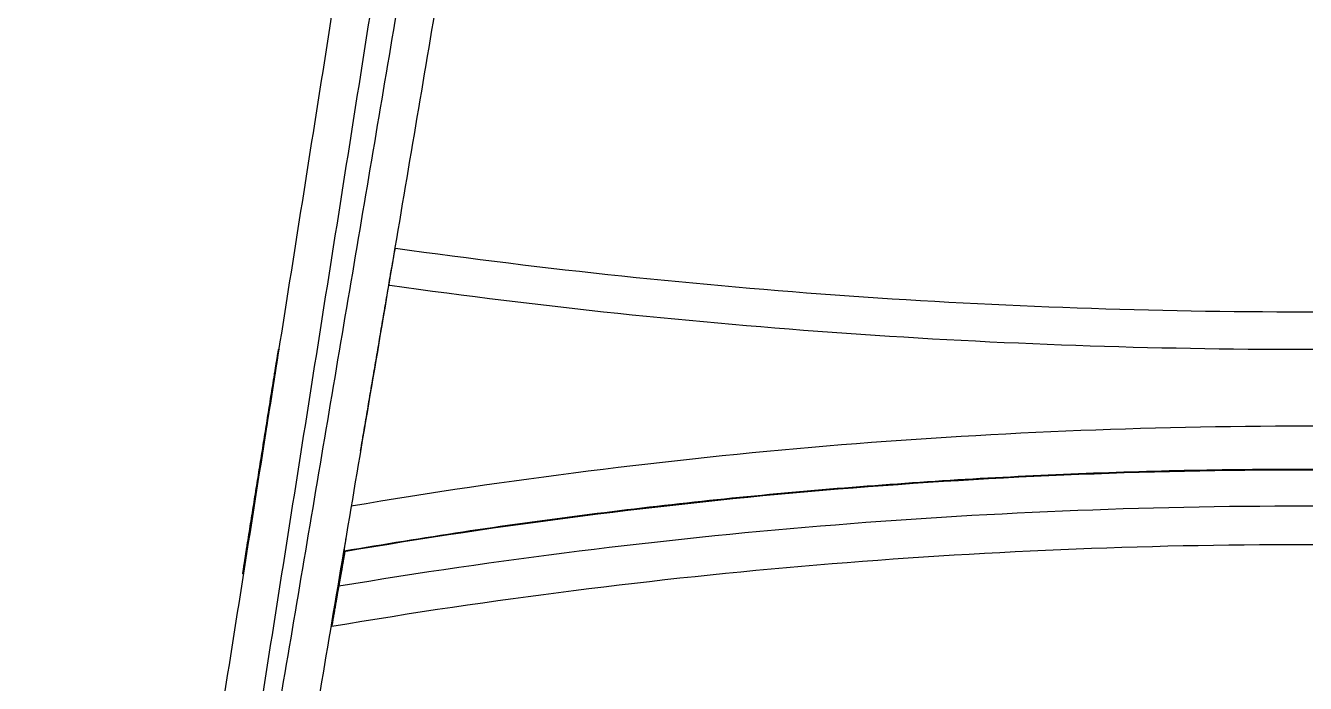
# Model space of a CAD drawing. Header units: millimetres. Extents: x 0 to 2008, y 0 to 2841.
# Drawn here: x 1133 to 1387.2, y 2037.2 to 2168 of the extents above; entities that cross this region are included whole.
import ezdxf

# ---------------------------------------------------------------- set-up
doc = ezdxf.new("R2010")
doc.units = ezdxf.units.MM
doc.header["$MEASUREMENT"] = 0
doc.layers.add('3052 Søborg Wood full upholstered', color=7, linetype='Continuous', true_color=0x000000)

msp = doc.modelspace()

# ---------------------------------------------------------------- linework, layer by layer
at = {"layer": '3052 Søborg Wood full upholstered'}
for points in [[(1132.96, 1784.36), (1167.97, 2006.3), (1202.99, 2228.24)], [(1140.43, 1783.62), (1175.42, 2005.36), (1210.41, 2227.11)], [(1215.96, 2225.97), (1178.62, 2004.79), (1141.29, 1783.62)], [(1223.25, 2224.11), (1185.93, 2003.03), (1148.61, 1781.95)], [(1199.52, 2083.54), (1202.32, 2100), (1205.12, 2116.46)], [(1204.93, 2115.57), (1204.95, 2115.57), (1204.97, 2115.56)], [(1204.1, 2110.68), (1204.12, 2110.67), (1204.13, 2110.67)], [(1183.24, 2103.69), (1183.29, 2103.68), (1183.34, 2103.67)], [(1176.9, 2064.19), (1179.65, 2081.42), (1182.4, 2098.65)], [(1182.4, 2098.18), (1179.65, 2080.95), (1176.9, 2063.72)], [(1182.47, 2098.17), (1182.43, 2098.18), (1182.4, 2098.18)], [(1177.03, 2063.7), (1176.97, 2063.71), (1176.9, 2063.72)], [(1195.22, 2056.56), (1195.81, 2060.03), (1196.41, 2063.51)], [(1196.39, 2063.5), (1196.15, 2062.14), (1195.92, 2060.77)], [(1195.69, 2060.81), (1195.8, 2060.79), (1195.92, 2060.77)], [(1176.29, 2059.03), (1176.21, 2059.04), (1176.12, 2059.06)], [(1195.08, 2056.11), (1194.43, 2052.35), (1193.78, 2048.59)], [(1195.08, 2056.11), (1194.99, 2056.13), (1194.9, 2056.14)]]:
    msp.add_open_spline(points, degree=2, dxfattribs=at)
for points, knots in [([(1205.12, 2116.46), (1205.22, 2117.06), (1205.4, 2118.11), (1205.71, 2119.92), (1205.97, 2121.41), (1206.2, 2122.65), (1206.31, 2123.21), (1206.37, 2123.53), (1206.4, 2123.67), (1206.43, 2123.76), (1206.44, 2123.79), (1206.45, 2123.8)], [33.382151, 33.382151, 33.382151, 33.382151, 35.21341, 36.606268, 38.893118, 39.754174, 40.384925, 40.597723, 40.743637, 40.830344, 40.851351, 40.851351, 40.851351, 40.851351]), ([(1206.45, 2123.8), (1266.31, 2115.37), (1326.77, 2111.14), (1387.23, 2111.14), (1447.69, 2111.14), (1508.15, 2115.37), (1568.02, 2123.8)], [40.851351, 40.851351, 40.851351, 40.851351, 222.381283, 222.381283, 222.381283, 403.911215, 403.911215, 403.911215, 403.911215]), ([(1205.12, 2116.46), (1205.19, 2116.44), (1205.26, 2116.43), (1205.34, 2116.42), (1265.57, 2107.94), (1387.23, 2099.43), (1508.9, 2107.94), (1569.13, 2116.42), (1569.2, 2116.43), (1569.28, 2116.44), (1569.35, 2116.45)], [-0.220986, -0.220986, -0.220986, -0.220986, 0, 0, 0, 182.49651, 364.993021, 364.993021, 364.993021, 365.208295, 365.208295, 365.208295, 365.208295]), ([(1576.79, 2072.49), (1514.19, 2083.07), (1387.22, 2093.71), (1260.25, 2083.07), (1197.66, 2072.49)], [2.805657, 2.805657, 2.805657, 2.805657, 193.271194, 383.717433, 383.717433, 383.717433, 383.717433]), ([(1196.24, 2063.48), (1259.28, 2074.29), (1323.25, 2079.73), (1387.21, 2079.73), (1451.18, 2079.73), (1515.15, 2074.29), (1578.19, 2063.48)], [1.590171, 1.590171, 1.590171, 1.590171, 193.723755, 193.723755, 193.723755, 385.857372, 385.857372, 385.857372, 385.857372]), ([(1579.21, 2056.56), (1515.81, 2067.16), (1387.21, 2077.82), (1258.61, 2067.16), (1195.22, 2056.56)], [2.805657, 2.805657, 2.805657, 2.805657, 193.271194, 383.730327, 383.730327, 383.730327, 383.730327]), ([(1580.64, 2048.55), (1516.77, 2059.39), (1451.99, 2064.83), (1387.21, 2064.83), (1322.44, 2064.83), (1257.65, 2059.39), (1193.79, 2048.55)], [3.89473, 3.89473, 3.89473, 3.89473, 198.462147, 198.462147, 198.462147, 393.029542, 393.029542, 393.029542, 393.029542]), ([(1196.64, 2066.48), (1196.58, 2066.06), (1196.47, 2065.35), (1196.33, 2064.47), (1196.26, 2063.94), (1196.23, 2063.68), (1196.23, 2063.59), (1196.23, 2063.55)], [-2.956256, -2.956256, -2.956256, -2.956256, -1.696469, -0.795307, -0.26198, -0.110731, 0, 0, 0, 0]), ([(1196.23, 2063.55), (1196.23, 2063.53), (1196.23, 2063.49), (1196.23, 2063.48), (1196.24, 2063.48)], [0, 0, 0, 0, 0.795737, 1.590171, 1.590171, 1.590171, 1.590171]), ([(1195.92, 2060.77), (1195.86, 2060.45), (1195.76, 2059.84), (1195.56, 2058.71), (1195.38, 2057.71), (1195.23, 2056.87), (1195.15, 2056.47), (1195.11, 2056.24), (1195.09, 2056.14), (1195.08, 2056.11), (1195.08, 2056.12)], [0.233666, 0.233666, 0.233666, 0.233666, 1.195978, 2.112538, 3.670649, 4.252332, 4.670827, 4.894566, 4.953309, 4.972178, 4.972178, 4.972178, 4.972178]), ([(1193.78, 2048.59), (1193.78, 2048.64), (1193.8, 2048.81), (1193.85, 2049.17), (1193.95, 2049.77), (1194.16, 2051.05), (1194.51, 2053.2), (1194.83, 2055.06), (1195.01, 2056.12)], [0, 0, 0, 0, 0.156036, 0.504544, 1.100807, 1.967155, 4.408048, 7.635973, 7.635973, 7.635973, 7.635973]), ([(1193.79, 2048.55), (1193.79, 2048.56), (1193.81, 2048.6), (1193.84, 2048.77), (1193.92, 2049.15), (1194.04, 2049.82), (1194.29, 2051.18), (1194.68, 2053.46), (1195.02, 2055.42), (1195.22, 2056.56)], [1.175625, 1.175625, 1.175625, 1.175625, 1.197361, 1.291016, 1.689435, 2.380834, 3.32837, 5.84593, 9.315936, 9.315936, 9.315936, 9.315936]), ([(1193.78, 2048.59), (1193.78, 2048.58), (1193.78, 2048.56), (1193.79, 2048.55), (1193.79, 2048.55)], [0, 0, 0, 0, 0.784178, 1.175625, 1.175625, 1.175625, 1.175625])]:
    msp.add_open_spline(points, degree=3, knots=knots, dxfattribs=at)
msp.add_rational_spline([(1182.4, 2098.65), (1183.24, 2103.91), (1183.24, 2103.68), (1183.24, 2103.45), (1182.4, 2098.18)], [1, 0.707106781187, 1, 0.707106781187, 1], degree=2, knots=[50.476279, 50.476279, 50.476279, 58.265044, 58.265044, 66.053808, 66.053808, 66.053808], dxfattribs=at)
for points, weights in [([(1578.19, 2063.55), (1387.21, 2096.3), (1196.23, 2063.55)], [1, 0.985615165045, 1]), ([(1176.12, 2059.06), (1176.12, 2059.29), (1176.9, 2064.19)], [1, 0.707106781187, 1]), ([(1176.9, 2063.72), (1176.12, 2058.83), (1176.12, 2059.06)], [1, 0.707106781187, 1])]:
    msp.add_rational_spline(points, weights, degree=2, dxfattribs=at)

doc.saveas('drawing.dxf')
